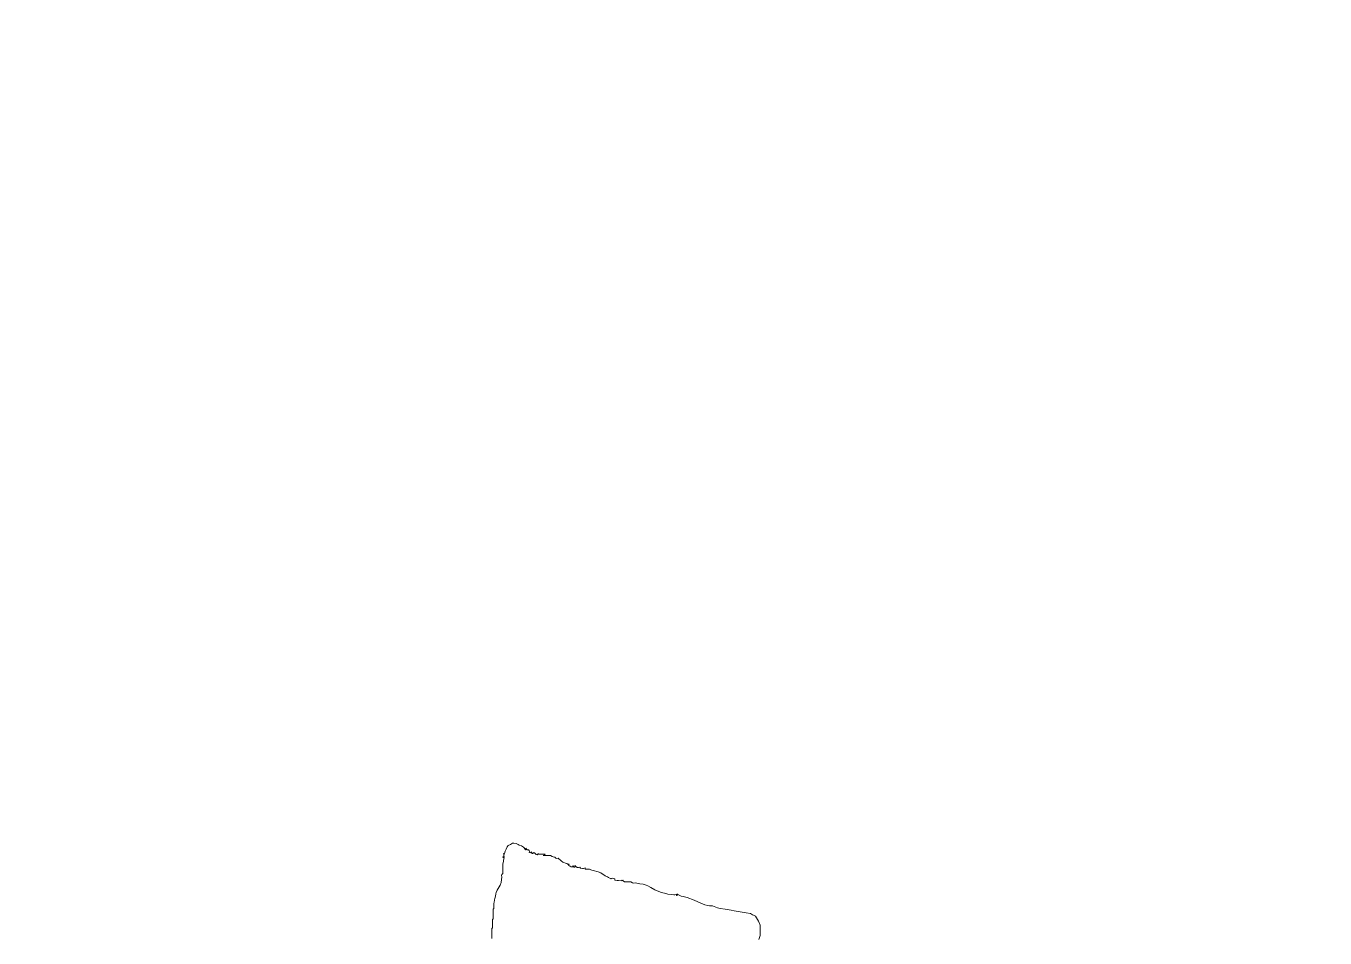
# Model space of a CAD drawing. Extents: x -2876908 to 633791, y -1383861 to 872234.
# Drawn here: x -435437 to -434107, y -827955 to -827021 of the extents above; entities that cross this region are included whole.
import ezdxf
from ezdxf.enums import TextEntityAlignment as Align

# ---------------------------------------------------------------- set-up
doc = ezdxf.new("R2010")
doc.units = 0
doc.header["$LTSCALE"] = 5
doc.header["$MEASUREMENT"] = 0
doc.layers.get('0').update_dxf_attribs({"linetype": 'CONTINUOUS', "lineweight": 25})
doc.layers.add('HFZT', color=5, linetype='CONTINUOUS', lineweight=15)
doc.styles.add('TSSD_NORM', font='tssdeng.shx', dxfattribs={"width": 0.7, "bigfont": 'hztxt.shx'})

# ---------------------------------------------------------------- blocks, each defined once
blk = doc.blocks.new('z')
blk.add_lwpolyline([(299953.45, 24322.43), (299954.08, 24324.34), (299954.08, 24326.45), (299954.08, 24327.51), (299954.08, 24329.62), (299953.29, 24331.46), (299952.84, 24332.36), (299951.84, 24334.1), (299950.77, 24334.5), (299950.25, 24334.76), (299949.28, 24335.38), (299947.22, 24335.61), (299946.19, 24335.77), (299944.16, 24336.18), (299941.22, 24336.7), (299939.74, 24336.96), (299936.8, 24337.46), (299934.18, 24337.89), (299932.87, 24338.25), (299930.4, 24339.22), (299928.85, 24339.16), (299928.04, 24339.26), (299926.56, 24339.7), (299923.04, 24341.2), (299921.28, 24341.93), (299917.75, 24343.38), (299915.84, 24343.74), (299914.89, 24344.03), (299913.11, 24344.82), (299913.04, 24344.95), (299912.94, 24345), (299912.79, 24344.98), (299912.94, 24344.74), (299912.76, 24344.37), (299912.47, 24344.34), (299912.47, 24344.6), (299912.47, 24344.73), (299912.47, 24344.98), (299911.63, 24344.68), (299911.11, 24344.65), (299910.23, 24344.82), (299908.16, 24345.06), (299907.13, 24345.25), (299905.11, 24345.78), (299902.88, 24346.68), (299901.78, 24347.19), (299899.67, 24348.35), (299898.17, 24349.07), (299897.4, 24349.4), (299895.83, 24349.95), (299894.29, 24350.2), (299893.53, 24350.33), (299891.99, 24350.59), (299891.08, 24350.5), (299890.55, 24350.62), (299889.75, 24351.07), (299888.47, 24351.07), (299887.83, 24351.07), (299886.55, 24351.07), (299886.52, 24351.35), (299886.15, 24351.53), (299885.91, 24351.39), (299886.01, 24351.63), (299885.95, 24351.86), (299885.75, 24352.03), (299885.6, 24351.73), (299885.19, 24351.65), (299884.95, 24351.87), (299883.67, 24351.82), (299883.02, 24351.85), (299881.75, 24352.03), (299881.75, 24352.28), (299881.75, 24352.41), (299881.75, 24352.67), (299881.13, 24352.85), (299880.79, 24352.89), (299880.15, 24352.83), (299880.02, 24352.76), (299879.95, 24352.73), (299879.83, 24352.67), (299878.67, 24353.24), (299878.1, 24353.53), (299876.95, 24354.11), (299874.77, 24355.54), (299873.53, 24356.1), (299871.02, 24356.83), (299870.28, 24356.87), (299869.87, 24357.02), (299869.26, 24357.47), (299868.37, 24357.47), (299867.92, 24357.47), (299867.02, 24357.47), (299867.02, 24357.72), (299867.02, 24357.85), (299867.02, 24358.11), (299866.18, 24357.81), (299865.66, 24357.77), (299864.78, 24357.95), (299864.58, 24358.06), (299864.49, 24358.2), (299864.46, 24358.43), (299863.65, 24358.2), (299863.09, 24358.29), (299862.38, 24358.75), (299862.19, 24358.94), (299862.09, 24359.04), (299861.9, 24359.23), (299861.9, 24358.91), (299861.9, 24358.75), (299861.9, 24358.43), (299861.65, 24358.43), (299861.52, 24358.43), (299861.26, 24358.43), (299861.36, 24358.67), (299861.31, 24358.9), (299861.1, 24359.07), (299860.73, 24358.62), (299860.12, 24358.55), (299859.66, 24358.91), (299859.28, 24359.04), (299859.09, 24359.1), (299858.7, 24359.23), (299858.99, 24359.37), (299859.08, 24359.78), (299858.86, 24360.03), (299858.81, 24359.83), (299858.54, 24359.74), (299858.38, 24359.87), (299858.32, 24360.15), (299858, 24360.31), (299857.74, 24360.19), (299855.91, 24360.96), (299855.02, 24361.54), (299853.58, 24362.91), (299852.92, 24362.82), (299852.48, 24362.95), (299851.98, 24363.39), (299851.05, 24363.58), (299850.58, 24363.75), (299849.74, 24364.19), (299848.33, 24364.19), (299847.63, 24364.19), (299846.22, 24364.19), (299846.6, 24364.44), (299846.8, 24364.57), (299847.18, 24364.83), (299845.9, 24364.83), (299845.26, 24364.83), (299843.98, 24364.83), (299843.96, 24364.97), (299843.78, 24365.06), (299843.66, 24364.99), (299843.2, 24364.63), (299842.59, 24364.7), (299842.22, 24365.15), (299841.82, 24365.48), (299841.59, 24365.62), (299841.1, 24365.79), (299841.1, 24365.53), (299841.1, 24365.4), (299841.1, 24365.15), (299840.84, 24365.15), (299840.71, 24365.15), (299840.46, 24365.15), (299840.57, 24365.52), (299840.53, 24365.79), (299840.3, 24366.11), (299840.01, 24365.75), (299839.62, 24365.63), (299839.18, 24365.79), (299839.28, 24366.31), (299839.19, 24366.66), (299838.86, 24367.07), (299838.26, 24367.12), (299837.89, 24367.35), (299837.58, 24367.87), (299837.71, 24367.57), (299837.66, 24367.29), (299837.42, 24367.07), (299836.75, 24367.98), (299836.3, 24368.4), (299835.34, 24368.99), (299834.27, 24369.41), (299833.75, 24369.67), (299832.78, 24370.27), (299831.62, 24370.44), (299830.94, 24370.32), (299829.9, 24369.79), (299828.74, 24369.17), (299828.2, 24368.59), (299827.66, 24367.39), (299827.26, 24366.39), (299827.09, 24365.87), (299826.85, 24364.83), (299826.74, 24365.03), (299826.6, 24365.12), (299826.37, 24365.15), (299826.58, 24364.53), (299826.64, 24364.2), (299826.69, 24363.55), (299826.45, 24363.69), (299826.09, 24363.51), (299826.05, 24363.23), (299826.3, 24363.33), (299826.53, 24363.27), (299826.69, 24363.07), (299826.45, 24361.85), (299826.32, 24361.24), (299826.05, 24360.03), (299826.05, 24358.11), (299826.05, 24357.15), (299826.05, 24355.23), (299825.61, 24354.73), (299825.47, 24354.29), (299825.57, 24353.63), (299825.18, 24350.82), (299824.7, 24349.39), (299823.33, 24346.9), (299822.77, 24345.83), (299822.56, 24345.22), (299822.37, 24344.02), (299822.12, 24342.74), (299821.99, 24342.1), (299821.73, 24340.82), (299821.67, 24340.5), (299821.64, 24340.34), (299821.57, 24340.02), (299821.57, 24339.06), (299821.57, 24338.58), (299821.57, 24337.62), (299821.45, 24337.62), (299821.38, 24337.62), (299821.25, 24337.62), (299821.25, 24335.57), (299821.25, 24334.55), (299821.25, 24332.5), (299821.13, 24332.5), (299821.06, 24332.5), (299820.93, 24332.5), (299820.93, 24330.71), (299820.93, 24329.81), (299820.93, 24328.02), (299820.81, 24328.02), (299820.74, 24328.02), (299820.61, 24328.02), (299820.61, 24325.97), (299820.61, 24324.95), (299820.61, 24322.9)])
blk = doc.blocks.new('dfgdfger')
at = {"layer": 'HFZT'}
h = blk.add_hatch(color=5, dxfattribs=at)
edge = h.paths.add_edge_path()
edge.add_ellipse((447317.09, 387546.48), major_axis=(-2135.7, 0), ratio=0.7995231, start_angle=507.67831, end_angle=517.43199)
edge.add_line((449289.26, 386891.16), (448783.42, 387029.33))
edge.add_ellipse((447317.09, 387546.48), major_axis=(-1555.61, 0), ratio=0.9956325, start_angle=146.51121, end_angle=160.4945, ccw=False)
edge.add_line((448614.46, 386691.88), (449121.89, 386633.5))
edge = h.paths.add_edge_path()
edge.add_line((448614.46, 386691.88), (448597.94, 386667.53))
edge.add_line((448597.94, 386667.53), (448868.96, 386373.35))
edge.add_ellipse((447317.09, 387546.48), major_axis=(-2135.7, 0), ratio=0.7995231, start_angle=496.60478, end_angle=507.67831)
edge.add_line((449121.89, 386633.5), (448614.46, 386691.88))
edge = h.paths.add_edge_path()
edge.add_ellipse((447317.09, 387546.48), major_axis=(-1555.61, 0), ratio=0.9956325, start_angle=141.63905, end_angle=145.42381, ccw=False)
edge.add_line((448536.87, 386585.27), (448463.22, 386499.26))
edge.add_ellipse((447317.09, 387546.48), major_axis=(-1555.61, 0), ratio=0.9956325, start_angle=119.84597, end_angle=137.45686, ccw=False)
edge.add_line((448091.27, 386203.09), (448221.1, 385999.45))
edge.add_ellipse((447317.09, 387546.48), major_axis=(-2135.7, 0), ratio=0.7995231, start_angle=475.04186, end_angle=496.60478)
edge.add_line((448868.96, 386373.35), (448597.94, 386667.53))
at = {"layer": 'HFZT', "color": 5}
for start_param, end_param in [(3.922662, 9.030892), (3.922662, 9.030892), (3.922662, 9.030892), (3.922662, 9.030892), (3.922662, 9.030892), (3.922662, 9.030892), (3.922662, 9.030892), (3.922662, 9.030892), (3.922662, 9.030892), (3.265865, 9.300506), (3.265865, 9.300506), (3.265865, 9.300506), (3.265865, 9.300506), (3.265865, 9.300506), (3.265865, 9.300506)]:
    blk.add_ellipse((447317.09, 387546.48), major_axis=(-2135.7, 0), ratio=0.799523, start_param=start_param, end_param=end_param, dxfattribs=at)
blk = doc.blocks.new('施工设计图框')
at = {"layer": 'HFZT', "color": 2, "xscale": 0.003117434214800596, "yscale": 0.003117434214800596, "zscale": 0.003117434214800596}
blk.add_blockref('dfgdfger', (-1505.5998, -1175.924), dxfattribs=at)
at = {"layer": 'HFZT', "color": 5, "xscale": 0.004115013172850013, "yscale": 0.004115013172850013, "zscale": 0.004115013172850013}
blk.add_blockref('z', (-1339.9837, -74.635), dxfattribs=at)
at = {"layer": 'HFZT', "color": 2, "style": 'TSSD_NORM', "width": 0.7}
for tag, height, p in [('比例尺', 2.5, (7.2478, 17.5)), ('日期', 2.5, (7.2478, 3.5)), ('图号', 2.5, (-20.4898, 3.5)), ('图名', 4, (-76.2419, 0.75))]:
    blk.add_attdef(tag, text='', height=height, dxfattribs=at).set_placement(p, align=Align.MIDDLE)

msp = doc.modelspace()

# ---------------------------------------------------------------- block references
at = {"xscale": 500, "yscale": 500, "zscale": 500}
msp.add_blockref('施工设计图框', (-381851.363, -840682.579), dxfattribs=at)

doc.saveas('drawing.dxf')
